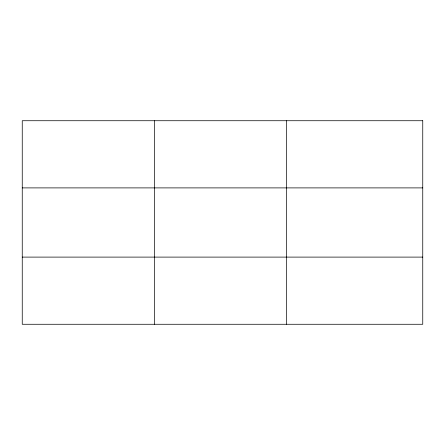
<?xml version="1.0" encoding="UTF-8"?>
<svg xmlns="http://www.w3.org/2000/svg" width="445" height="445" viewBox="0 0 445 445"><rect width="100%" height="100%" fill="white"/><g stroke="black" fill="none" stroke-linecap="round" stroke-linejoin="round"><path stroke-width="0.67" d="M154.415 120.728L154.415 324.272M286.58 120.728L286.58 324.272M22.25 187.896L422.75 187.896M22.25 257.104L422.75 257.104M422.75 120.728L422.75 324.272L22.25 324.272L22.25 120.728L422.75 120.728"/></g></svg>
